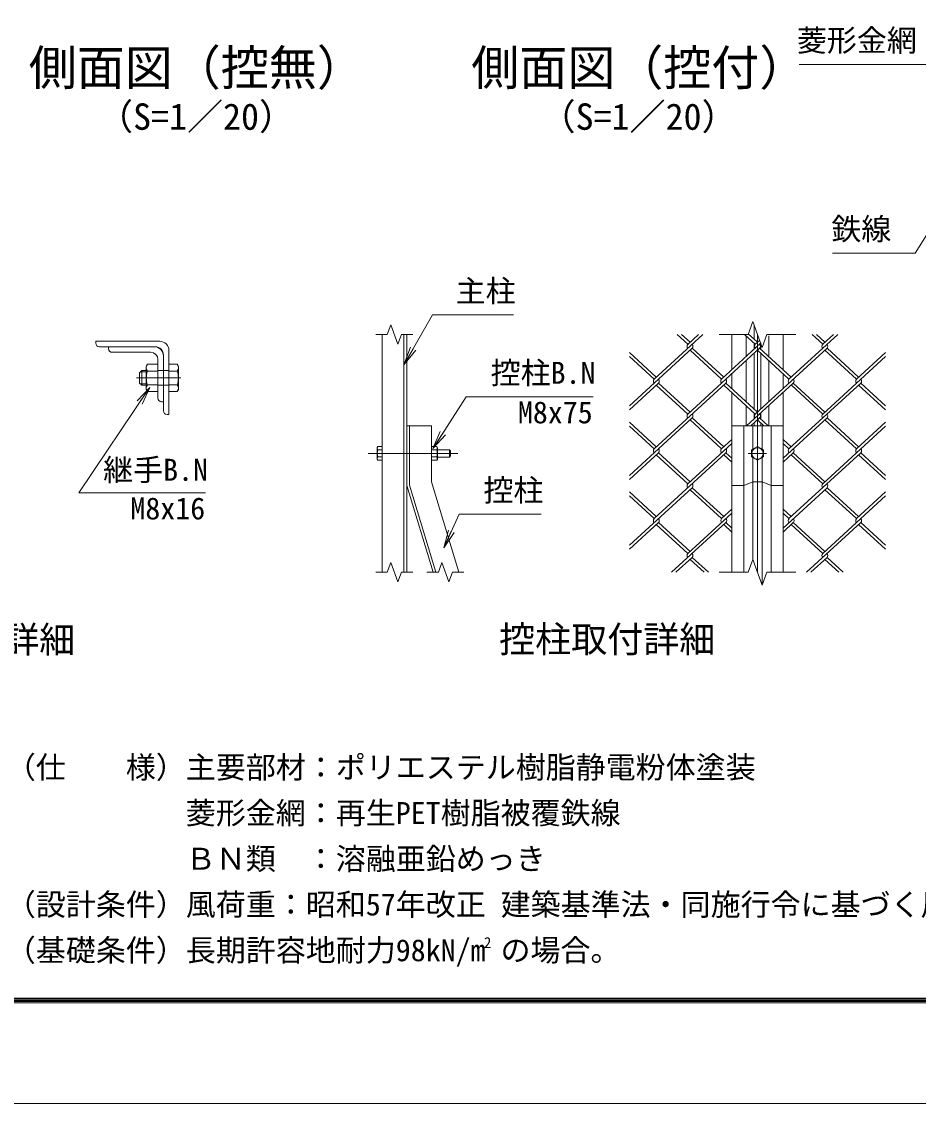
# Model space of a CAD drawing. Units: millimetres, scale not verified. Extents: x -4200 to 4200, y -2970 to 2970.
# Drawn here: x -298 to 1663, y -2970 to -605 of the extents above; entities that cross this region are included whole.
import ezdxf
from ezdxf.enums import TextEntityAlignment as Align

# ---------------------------------------------------------------- set-up
doc = ezdxf.new("R2010")
doc.units = ezdxf.units.MM
doc.header["$LTSCALE"] = 20
doc.linetypes.add('USER1', pattern=[50.8, 31.75, -6.35, 6.35, -6.35])
doc.layers.add('0-1_D-TTL-TXT', color=7, linetype='Continuous')
for name, color, linetype, lineweight in [('0-2_D-TTL', 7, 'Continuous', 9), ('0-3_D-STR1', 1, 'Continuous', 18), ('0-4_D-BMK', 2, 'USER1', 13), ('0-5_D-STR-DIM', 7, 'Continuous', 9), ('0-6_D-STR3', 3, 'Continuous', 13), ('0-A_0', 7, 'Continuous', 9), ('0-B_D-STR2', 7, 'Continuous', 9), ('0-C_D-STR-TXT', 7, 'Continuous', 9)]:
    doc.layers.add(name, color=color, linetype=linetype, lineweight=lineweight)
doc.styles.add('ＭＳ ゴシック', font='')
doc.styles.get('ＭＳ ゴシック').set_extended_font_data('MS Gothic')

# ---------------------------------------------------------------- blocks, each defined once
blk = doc.blocks.new('_Open')
at = {"layer": '0-A_0'}
blk.add_line((-20, 3.33), (0, 0), dxfattribs=at)
blk.add_lwpolyline([(-20, -3.33), (0, 0), (-20, 0)], dxfattribs=at)

msp = doc.modelspace()

# ---------------------------------------------------------------- linework, layer by layer
at = {"layer": '0-2_D-TTL', "color": 2, "lineweight": 18}
for points in [[(-4200, 2970), (4200, 2970), (4200, -2970), (-4200, -2970)], [(-3930, 2750), (3930, 2750), (3930, -2750), (-3930, -2750)], [(-3927.5, 2747.5), (3927.5, 2747.5), (3927.5, -2747.5), (-3927.5, -2747.5)], [(-3925, 2745), (3925, 2745), (3925, -2745), (-3925, -2745)], [(-3922.5, 2742.5), (3922.5, 2742.5), (3922.5, -2742.5), (-3922.5, -2742.5)], [(-3920, 2740), (3920, 2740), (3920, -2740), (-3920, -2740)]]:
    msp.add_lwpolyline(points, close=True, dxfattribs=at)
at = {"layer": '0-3_D-STR1'}
for p, q in [((1304.02, -1269.12), (1304.02, -1299.33)), ((490.19, -1808.81), (490.19, -1288.81)), ((538.19, -1808.81), (538.19, -1288.81)), ((544.19, -1808.81), (544.19, -1288.81)), ((1255.19, -1365.89), (1255.19, -1288.81)), ((1286.19, -1337.48), (1286.19, -1291.66)), ((1336.19, -1337.48), (1336.19, -1291.66)), ((1367.19, -1365.89), (1367.19, -1288.81)), ((-135.85, -1307.73), (-135.85, -1303.73)), ((4.15, -1303.73), (-135.85, -1303.73)), ((-5.85, -1315.73), (-127.85, -1315.73)), ((24.15, -1463.73), (24.15, -1323.73)), ((1304.02, -1308.01), (1304.02, -1321.14)), ((1318.35, -1308.01), (1318.35, -1321.14)), ((12.15, -1455.73), (12.15, -1333.73)), ((1286.19, -1435.46), (1286.19, -1346.16)), ((1304.02, -1329.82), (1304.02, -1451.81)), ((1318.35, -1329.82), (1318.35, -1451.81)), ((1336.19, -1435.46), (1336.19, -1346.16)), ((1255.19, -1407.06), (1255.19, -1374.57)), ((1367.19, -1407.06), (1367.19, -1374.57)), ((1255.19, -1808.81), (1255.19, -1415.74)), ((1367.19, -1808.81), (1367.19, -1415.74)), ((20.15, -1463.73), (24.15, -1463.73)), ((1286.19, -1488.81), (1286.19, -1444.14)), ((1304.02, -1460.49), (1304.02, -1473.62)), ((1318.35, -1460.49), (1318.35, -1473.62)), ((1336.19, -1488.81), (1336.19, -1444.14)), ((550.19, -1617.92), (550.19, -1488.81)), ((598.19, -1610.81), (598.19, -1488.81)), ((1255.19, -1488.81), (1367.19, -1488.81)), ((1281.4, -1488.81), (1281.4, -1808.81)), ((1301.19, -1488.81), (1301.19, -1539.57)), ((1304.02, -1482.3), (1304.02, -1488.81)), ((1318.35, -1482.3), (1318.35, -1488.81)), ((1321.19, -1488.81), (1321.19, -1539.57)), ((1340.97, -1488.81), (1340.97, -1808.81)), ((1301.19, -1558.04), (1301.19, -1781.33)), ((1321.19, -1558.04), (1321.19, -1836.28)), ((601.76, -1808.81), (544.19, -1618.81)), ((608.03, -1808.81), (550.19, -1617.92)), ((658.19, -1808.81), (598.19, -1610.81)), ((1281.4, -1618.81), (1255.19, -1618.81)), ((1301.19, -1610.81), (1281.4, -1618.81)), ((1321.19, -1610.81), (1301.19, -1610.81)), ((1321.19, -1610.81), (1340.97, -1618.81)), ((1367.19, -1618.81), (1340.97, -1618.81))]:
    msp.add_line(p, q, dxfattribs=at)
msp.add_lwpolyline([(544.19, -1618.81), (544.19, -1488.81), (598.19, -1488.81)], dxfattribs=at)
for centre, radius, start, end in [((-127.85, -1307.73), 8, 180, 270), ((-5.85, -1333.73), 18, 0, 90), ((4.15, -1323.73), 20, 0, 90), ((20.15, -1455.73), 8, 180, 270)]:
    msp.add_arc(centre, radius, start, end, dxfattribs=at)
at = {"layer": '0-4_D-BMK'}
for p, q in [((1311.19, -1288.81), (1311.19, -1808.81)), ((-46.65, -1383.73), (50.15, -1383.73)), ((656.18, -1548.81), (460.19, -1548.81)), ((1331.19, -1548.81), (1291.19, -1548.81))]:
    msp.add_line(p, q, dxfattribs=at)
at = {"layer": '0-5_D-STR-DIM'}
for p, q in [((509.49, -1267.66), (501.79, -1288.81)), ((524.88, -1309.95), (509.49, -1267.66)), ((1290.67, -1288.81), (1300.93, -1260.62)), ((1300.93, -1260.62), (1321.45, -1317)), ((476.69, -1288.81), (501.79, -1288.81)), ((532.58, -1288.81), (524.88, -1309.95)), ((532.58, -1288.81), (557.69, -1288.81)), ((1290.67, -1288.81), (1227.19, -1288.81)), ((1321.45, -1317), (1331.71, -1288.81)), ((1395.19, -1288.81), (1331.71, -1288.81)), ((509.49, -1787.66), (501.79, -1808.81)), ((524.88, -1829.95), (509.49, -1787.66)), ((621.07, -1787.66), (613.37, -1808.81)), ((636.46, -1829.95), (621.07, -1787.66)), ((476.69, -1808.81), (501.79, -1808.81)), ((532.58, -1808.81), (524.88, -1829.95)), ((532.58, -1808.81), (557.69, -1808.81)), ((588.26, -1808.81), (613.37, -1808.81)), ((644.15, -1808.81), (636.46, -1829.95)), ((644.15, -1808.81), (669.26, -1808.81)), ((1290.67, -1808.81), (1227.19, -1808.81)), ((1321.45, -1837), (1331.71, -1808.81)), ((1395.19, -1808.81), (1331.71, -1808.81))]:
    msp.add_line(p, q, dxfattribs=at)
msp.add_lwpolyline([(1290.67, -1808.81), (1300.93, -1780.62), (1321.45, -1837)], dxfattribs=at)
at = {"layer": '0-6_D-STR3'}
for p, q in [((-107.85, -1315.73), (-7.85, -1315.73)), ((-107.85, -1315.73), (-107.85, -1319.73)), ((-99.85, -1327.73), (-15.85, -1327.73)), ((0.15, -1343.73), (0.15, -1427.73)), ((12.15, -1335.73), (12.15, -1435.73)), ((-35.05, -1367.73), (-39.85, -1372.53)), ((-25.85, -1370.73), (-38.05, -1370.73)), ((-35.05, -1399.73), (-35.05, -1367.73)), ((-25.85, -1367.73), (-35.05, -1367.73)), ((-22.95, -1353.71), (-25.85, -1358.73)), ((-25.85, -1358.73), (-25.85, -1408.73)), ((0.15, -1353.71), (-22.95, -1353.71)), ((0.15, -1368.72), (-22.95, -1368.72)), ((0.15, -1353.71), (0.15, -1413.76)), ((24.15, -1367.73), (0.15, -1367.73)), ((24.15, -1353.71), (42.57, -1353.71)), ((24.15, -1413.76), (24.15, -1353.71)), ((24.15, -1368.72), (42.57, -1368.72)), ((45.35, -1358.53), (42.57, -1353.71)), ((45.35, -1408.93), (45.35, -1358.53)), ((-39.85, -1394.93), (-39.85, -1372.53)), ((-35.05, -1399.73), (-39.85, -1394.93)), ((-25.85, -1396.73), (-38.05, -1396.73)), ((-25.85, -1399.73), (-35.05, -1399.73)), ((-22.95, -1413.76), (-25.85, -1408.73)), ((0.15, -1398.74), (-22.95, -1398.74)), ((0.15, -1413.76), (-22.95, -1413.76)), ((24.15, -1399.73), (0.15, -1399.73)), ((24.15, -1398.74), (42.57, -1398.74)), ((24.15, -1413.76), (42.57, -1413.76)), ((45.35, -1408.93), (42.57, -1413.76)), ((8.15, -1435.73), (12.15, -1435.73)), ((479.59, -1536.21), (480.98, -1533.8)), ((479.59, -1536.21), (479.59, -1561.41)), ((490.19, -1533.8), (480.98, -1533.8)), ((490.19, -1533.8), (490.19, -1563.82)), ((598.19, -1563.82), (598.19, -1533.8)), ((611.19, -1561.31), (611.19, -1536.31)), ((490.19, -1541.3), (480.98, -1541.3)), ((490.19, -1556.31), (480.98, -1556.31)), ((598.19, -1541.3), (609.74, -1541.3)), ((598.19, -1556.31), (609.74, -1556.31)), ((611.19, -1540.81), (637.79, -1540.81)), ((611.19, -1556.81), (637.79, -1556.81)), ((637.79, -1540.81), (640.19, -1543.21)), ((640.19, -1543.21), (640.19, -1554.41)), ((479.59, -1561.41), (480.98, -1563.82)), ((490.19, -1563.82), (480.98, -1563.82))]:
    msp.add_line(p, q, dxfattribs=at)
for points in [[(598.19, -1533.8), (609.74, -1533.8), (611.19, -1536.31)], [(637.79, -1540.81), (637.79, -1556.81), (640.19, -1554.41)], [(598.19, -1563.82), (609.74, -1563.82), (611.19, -1561.31)]]:
    msp.add_lwpolyline(points, dxfattribs=at)
msp.add_lwpolyline([(1324.19, -1541.3), (1311.19, -1533.8), (1298.19, -1541.3), (1298.19, -1556.31), (1311.19, -1563.82), (1324.19, -1556.31)], close=True, dxfattribs=at)
msp.add_circle((1311.19, -1548.81), 12.5, dxfattribs=at)
for centre, radius, start, end in [((-99.85, -1319.73), 8, 180, 270), ((-7.85, -1335.73), 20, 0, 90), ((-15.85, -1343.73), 16, 0, 90), ((-11.98, -1361.22), 13.29, 145.61585, 214.38416), ((24.41, -1383.73), 49.68, 162.4121, 197.5879), ((31.6, -1361.22), 13.29, 325.61585, 34.38415), ((-4.79, -1383.73), 49.68, 342.4121, 17.5879), ((-11.98, -1406.25), 13.29, 145.61586, 214.38414), ((31.6, -1406.25), 13.29, 325.61585, 34.38415), ((8.15, -1427.73), 8, 180, 270), ((486.46, -1537.55), 6.64, 145.61585, 214.38415), ((604.25, -1537.55), 6.64, 325.61586, 34.38414), ((486.46, -1560.07), 6.64, 145.61585, 214.38415), ((504.66, -1548.81), 24.84, 162.4121, 197.5879), ((604.25, -1560.07), 6.64, 325.61585, 34.38416), ((586.06, -1548.81), 24.84, 342.4121, 17.5879)]:
    msp.add_arc(centre, radius, start, end, dxfattribs=at)
at = {"layer": '0-B_D-STR2'}
for p, q in [((1191.85, -1288.81), (1085.27, -1386.47)), ((1158.99, -1310.23), (1135.61, -1288.81)), ((1163.73, -1305.89), (1145.09, -1288.81)), ((1182.61, -1288.81), (1159.11, -1310.34)), ((1306.45, -1310.23), (1283.07, -1288.81)), ((1311.19, -1305.89), (1291.13, -1287.52)), ((1486.76, -1288.81), (1380.18, -1386.47)), ((1453.91, -1310.23), (1430.52, -1288.81)), ((1458.64, -1305.89), (1440, -1288.81)), ((1477.29, -1288.81), (1453.91, -1310.23)), ((1168.47, -1318.91), (1031.19, -1444.71)), ((1315.92, -1318.91), (1158.99, -1462.71)), ((1232.72, -1386.47), (1163.73, -1323.25)), ((1237.46, -1382.13), (1168.47, -1318.91)), ((1318.22, -1308.13), (1232.72, -1386.47)), ((1315.85, -1301.62), (1306.45, -1310.23)), ((1463.38, -1318.91), (1306.45, -1462.71)), ((1380.18, -1386.47), (1311.19, -1323.25)), ((1384.91, -1382.13), (1315.92, -1318.91)), ((1527.63, -1386.47), (1458.64, -1323.25)), ((1532.37, -1382.13), (1463.38, -1318.91)), ((1090, -1382.13), (1031.19, -1328.24)), ((1085.27, -1386.47), (1031.19, -1336.92)), ((1591.19, -1336.92), (1453.91, -1462.71)), ((1591.19, -1328.24), (1527.63, -1386.47)), ((1094.74, -1395.15), (1031.19, -1453.39)), ((1242.2, -1395.15), (1085.27, -1538.95)), ((1163.73, -1458.37), (1094.74, -1395.15)), ((1311.19, -1458.37), (1242.2, -1395.15)), ((1389.65, -1395.15), (1287.44, -1488.81)), ((1537.11, -1395.15), (1380.18, -1538.95)), ((1458.64, -1458.37), (1389.65, -1395.15)), ((1591.19, -1444.71), (1537.11, -1395.15)), ((1158.99, -1462.71), (1090, -1399.49)), ((1306.45, -1462.71), (1237.46, -1399.49)), ((1453.91, -1462.71), (1385.33, -1399.87)), ((1591.19, -1453.39), (1532.37, -1399.49)), ((1168.47, -1471.39), (1031.19, -1597.19)), ((1090, -1534.61), (1031.19, -1480.71)), ((1085.27, -1538.95), (1031.19, -1489.4)), ((1232.72, -1538.95), (1163.73, -1475.73)), ((1237.46, -1534.61), (1168.47, -1471.39)), ((1315.92, -1471.39), (1296.92, -1488.81)), ((1325.46, -1488.81), (1311.19, -1475.73)), ((1334.93, -1488.81), (1315.92, -1471.39)), ((1463.38, -1471.39), (1367.19, -1559.54)), ((1591.19, -1489.4), (1453.91, -1615.19)), ((1527.63, -1538.95), (1458.64, -1475.73)), ((1532.37, -1534.61), (1463.38, -1471.39)), ((1591.19, -1480.71), (1527.63, -1538.95)), ((1255.19, -1527.05), (1158.99, -1615.19)), ((1255.19, -1518.37), (1232.72, -1538.95)), ((1384.91, -1534.61), (1367.19, -1518.37)), ((1380.18, -1538.95), (1367.19, -1527.05)), ((1094.74, -1547.63), (1031.19, -1605.87)), ((1242.2, -1547.63), (1085.27, -1691.43)), ((1158.99, -1615.19), (1090, -1551.97)), ((1163.73, -1610.85), (1094.74, -1547.63)), ((1255.19, -1568.22), (1237.46, -1551.97)), ((1255.19, -1559.54), (1242.2, -1547.63)), ((1389.65, -1547.63), (1367.19, -1568.22)), ((1537.11, -1547.63), (1380.18, -1691.43)), ((1453.91, -1615.19), (1384.91, -1551.97)), ((1458.64, -1610.85), (1389.65, -1547.63)), ((1591.19, -1605.87), (1532.37, -1551.97)), ((1591.19, -1597.19), (1537.11, -1547.63)), ((1168.47, -1623.87), (1031.19, -1749.67)), ((1232.72, -1691.43), (1163.73, -1628.21)), ((1237.46, -1687.09), (1168.47, -1623.87)), ((1463.38, -1623.87), (1367.19, -1712.01)), ((1527.63, -1691.43), (1458.64, -1628.21)), ((1532.37, -1687.09), (1463.38, -1623.87)), ((1090, -1687.09), (1031.19, -1633.19)), ((1085.27, -1691.43), (1031.19, -1641.87)), ((1591.19, -1641.87), (1453.91, -1767.67)), ((1591.19, -1633.19), (1527.63, -1691.43)), ((1255.19, -1670.84), (1232.72, -1691.43)), ((1384.91, -1687.09), (1367.19, -1670.84)), ((1094.74, -1700.11), (1031.19, -1758.35)), ((1163.73, -1763.33), (1094.74, -1700.11)), ((1242.2, -1700.11), (1123.57, -1808.81)), ((1255.19, -1679.53), (1158.99, -1767.67)), ((1255.19, -1712.01), (1242.2, -1700.11)), ((1380.18, -1691.43), (1367.19, -1679.53)), ((1389.65, -1700.11), (1367.19, -1720.69)), ((1458.64, -1763.33), (1389.65, -1700.11)), ((1537.11, -1700.11), (1418.48, -1808.81)), ((1591.19, -1749.67), (1537.11, -1700.11)), ((1158.99, -1767.67), (1090, -1704.45)), ((1255.19, -1720.69), (1237.46, -1704.45)), ((1453.91, -1767.67), (1384.91, -1704.45)), ((1591.19, -1758.35), (1532.37, -1704.45)), ((1168.47, -1776.35), (1133.05, -1808.81)), ((1194.42, -1808.81), (1163.73, -1780.69)), ((1203.89, -1808.81), (1168.47, -1776.35)), ((1463.38, -1776.35), (1427.96, -1808.81)), ((1489.33, -1808.81), (1458.64, -1780.69)), ((1498.8, -1808.81), (1463.38, -1776.35))]:
    msp.add_line(p, q, dxfattribs=at)
for centre, start, end in [((1163.84, -1314.69), 137.5, 222.5), ((1163.84, -1314.69), 317.5, 42.5), ((1311.29, -1314.69), 137.5, 222.5), ((1311.29, -1314.69), 317.5, 42.5), ((1458.75, -1314.69), 137.5, 222.5), ((1458.75, -1314.69), 317.5, 42.5), ((1090, -1390.81), 137.5, 222.5), ((1090, -1390.81), 317.5, 42.5), ((1237.46, -1390.81), 137.5, 222.5), ((1237.46, -1390.81), 317.5, 42.5), ((1384.91, -1390.81), 137.5, 222.5), ((1384.91, -1390.81), 317.5, 42.5), ((1532.48, -1390.93), 137.5, 222.5), ((1532.48, -1390.93), 317.5, 42.5), ((1163.72, -1467.06), 137.5, 222.5), ((1163.72, -1467.06), 317.5, 42.5), ((1311.17, -1467.06), 137.5, 222.5), ((1311.17, -1467.06), 317.5, 42.5), ((1458.63, -1467.06), 137.5, 222.5), ((1458.63, -1467.06), 317.5, 42.5), ((1090, -1543.29), 137.5, 222.5), ((1090, -1543.29), 317.5, 42.5), ((1237.46, -1543.29), 137.5, 222.5), ((1237.46, -1543.29), 317.5, 42.5), ((1384.91, -1543.29), 137.5, 222.5), ((1384.91, -1543.29), 317.5, 42.5), ((1532.48, -1543.41), 137.5, 222.5), ((1532.48, -1543.41), 317.5, 42.5), ((1163.72, -1619.54), 137.5, 222.5), ((1163.72, -1619.54), 317.5, 42.5), ((1458.76, -1619.64), 137.5, 222.5), ((1458.76, -1619.64), 317.5, 42.5), ((1090.12, -1695.88), 137.5, 222.5), ((1090.12, -1695.88), 317.5, 42.5), ((1237.58, -1695.88), 137.5, 222.5), ((1237.58, -1695.88), 317.5, 42.5), ((1385.03, -1695.88), 137.5, 222.5), ((1385.03, -1695.88), 317.5, 42.5), ((1532.59, -1696), 137.5, 222.5), ((1532.59, -1696), 317.5, 42.5), ((1163.72, -1772.02), 137.5, 222.5), ((1163.72, -1772.02), 317.5, 42.5), ((1458.76, -1772.12), 137.5, 222.5), ((1458.76, -1772.12), 317.5, 42.5)]:
    msp.add_arc(centre, 6.42, start, end, dxfattribs=at)
at = {"layer": '0-C_D-STR-TXT'}
for points in [[(1402.26, -698.42), (1707.75, -698.42), (1759.44, -789.35)], [(1474.98, -1111), (1655.86, -1111), (1724.76, -1002.71)], [(777.75, -1245.99), (600.43, -1245.99), (539.18, -1353.13)], [(104.42, -1635.21), (-172.9, -1635.21), (-18.72, -1406.24)], [(951.82, -1425.11), (674.5, -1425.11), (602.46, -1536.55)], [(838.49, -1681.79), (658.88, -1681.79), (625.97, -1753.71)]]:
    msp.add_lwpolyline(points, dxfattribs=at)

# ---------------------------------------------------------------- block references
at = {"layer": '0-C_D-STR-TXT', "xscale": 2, "yscale": 2}
for p, rotation in [((538.19, -1354.86), 240.24265), ((-17.6, -1404.58), 56.04396), ((601.38, -1538.23), 237.12098), ((625.14, -1755.53), 245.41293)]:
    msp.add_blockref('_Open', p, dxfattribs=dict(at, rotation=rotation))

# ---------------------------------------------------------------- texts
at = {"layer": '0-1_D-TTL-TXT', "style": 'ＭＳ ゴシック'}
for s, height, p in [('側面図（控無）', 76.98, (-282.33, -767.01)), ('側面図（控付）', 76.98, (685.34, -767.01)), ('（S=1／20）', 57.77, (-132.89, -858.58)), ('（S=1／20）', 57.77, (834.79, -858.58)), ('継手ピース取付詳細', 57.77, (-889.89, -2002.06)), ('控柱取付詳細', 57.77, (746.22, -2001.3)), ('（仕\u3000\u3000様）主要部材：ポリエステル樹脂静電粉体塗装', 48.09, (-332.45, -2273.6)), ('\u3000\u3000\u3000\u3000\u3000\u3000菱形金網：再生PET樹脂被覆鉄線', 48.09, (-332.45, -2373.6)), ('\u3000\u3000\u3000\u3000\u3000\u3000ＢＮ類\u3000：溶融亜鉛めっき', 48.09, (-332.45, -2473.6)), ('（設計条件）風荷重：昭和57年改正 建築基準法・同施行令に基づく風圧力に準拠。', 48.09, (-332.45, -2573.6)), ('（基礎条件）長期許容地耐力98kN/m の場合。', 48.09, (-332.45, -2673.6)), ('2', 24.05, (713.02, -2637.79))]:
    msp.add_text(s, height=height, dxfattribs=at).set_placement(p, align=Align.BOTTOM_LEFT)
at = {"layer": '0-C_D-STR-TXT', "style": 'ＭＳ ゴシック'}
for s, p in [('菱形金網', (1397.43, -684.18)), ('鉄線', (1472.7, -1096.63)), ('主柱', (651.36, -1232.26)), ('控柱B.N', (727.71, -1411.12)), ('M8x75', (787.34, -1497.54)), ('継手B.N', (-119.69, -1623.13)), ('控柱', (712.09, -1667.81)), ('M8x16', (-60.06, -1707.61))]:
    msp.add_text(s, height=48.09, dxfattribs=at).set_placement(p, align=Align.BOTTOM_LEFT)

doc.saveas('drawing.dxf')
